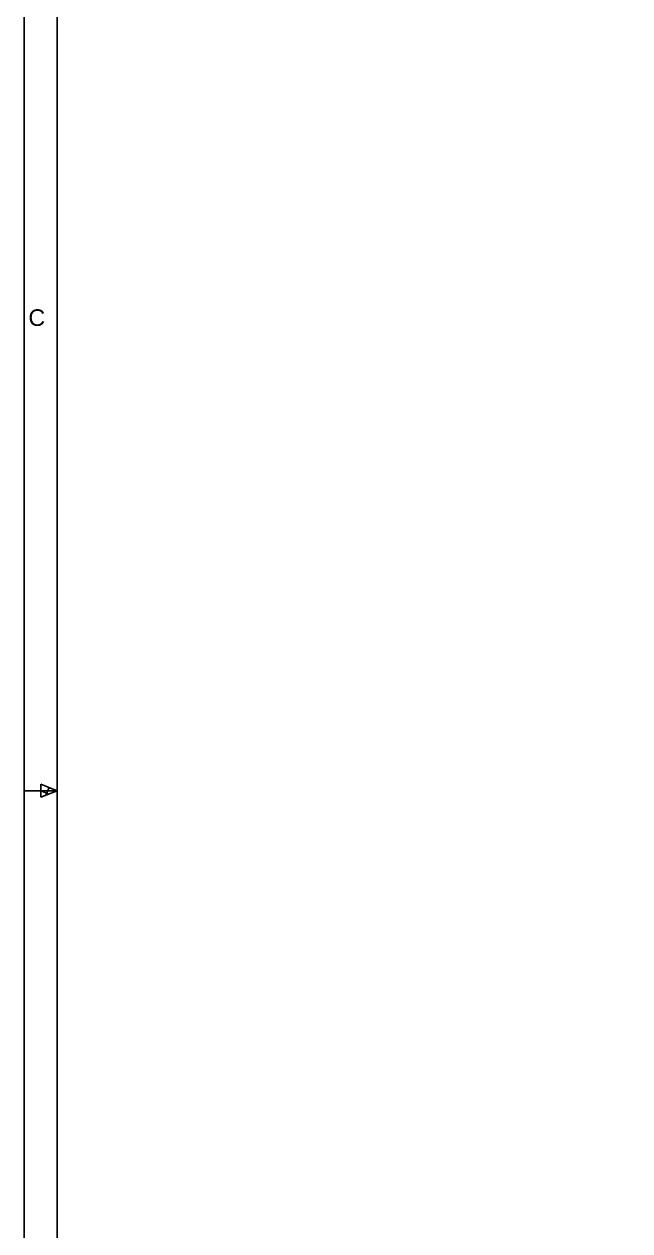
# Model space of a CAD drawing. Header units: millimetres. Extents: x -156 to 264, y -126 to 171.
# Drawn here: x -155.5 to -109.2, y -13.6 to 78.7 of the extents above; entities that cross this region are included whole.
import ezdxf

# ---------------------------------------------------------------- set-up
doc = ezdxf.new("R2010")
doc.units = ezdxf.units.MM
doc.header["$MEASUREMENT"] = 0
doc.layers.add('DIMENSION', color=7, linetype='Continuous', true_color=0xffffff)

msp = doc.modelspace()

# ---------------------------------------------------------------- linework, layer by layer
at = {"layer": 'DIMENSION'}
for points in [[(-155.531, 170.954), (-155.531, -125.972)], [(-152.991, -123.432), (-152.991, 168.414), (15.665, 168.414), (15.665, 170.954)], [(-152.991, 20.078), (-154.261, 20.586)], [(-154.261, 20.586), (-154.261, 20.078)], [(-152.991, 20.078), (-154.261, 20.586)], [(-154.261, 20.586), (-154.261, 20.078)], [(-152.991, 20.078), (-154.261, 20.586)], [(-154.261, 20.586), (-154.261, 20.078)], [(-153.626, 20.332), (-153.868, 19.727)], [(-153.626, 20.332), (-153.868, 19.727)], [(-153.626, 20.332), (-153.868, 19.727)], [(-155.531, 20.078), (-152.991, 20.078)], [(-154.261, 20.078), (-154.261, 19.57)], [(-154.261, 19.57), (-152.991, 20.078)], [(-153.626, 19.824), (-154.261, 20.078)], [(-154.261, 20.078), (-154.261, 19.57)], [(-154.261, 19.57), (-152.991, 20.078)], [(-153.626, 19.824), (-154.261, 20.078)], [(-154.261, 20.078), (-154.261, 19.57)], [(-154.261, 19.57), (-152.991, 20.078)], [(-153.626, 19.824), (-154.261, 20.078)]]:
    msp.add_lwpolyline(points, dxfattribs=at)

# ---------------------------------------------------------------- texts
at = {"layer": 'DIMENSION', "insert": (-155.201, 55.596), "char_height": 1.27, "width": 2.39464, "attachment_point": 7, "line_spacing_factor": 0.963855}
msp.add_mtext('\\fArial;C', dxfattribs=at)

doc.saveas('drawing.dxf')
